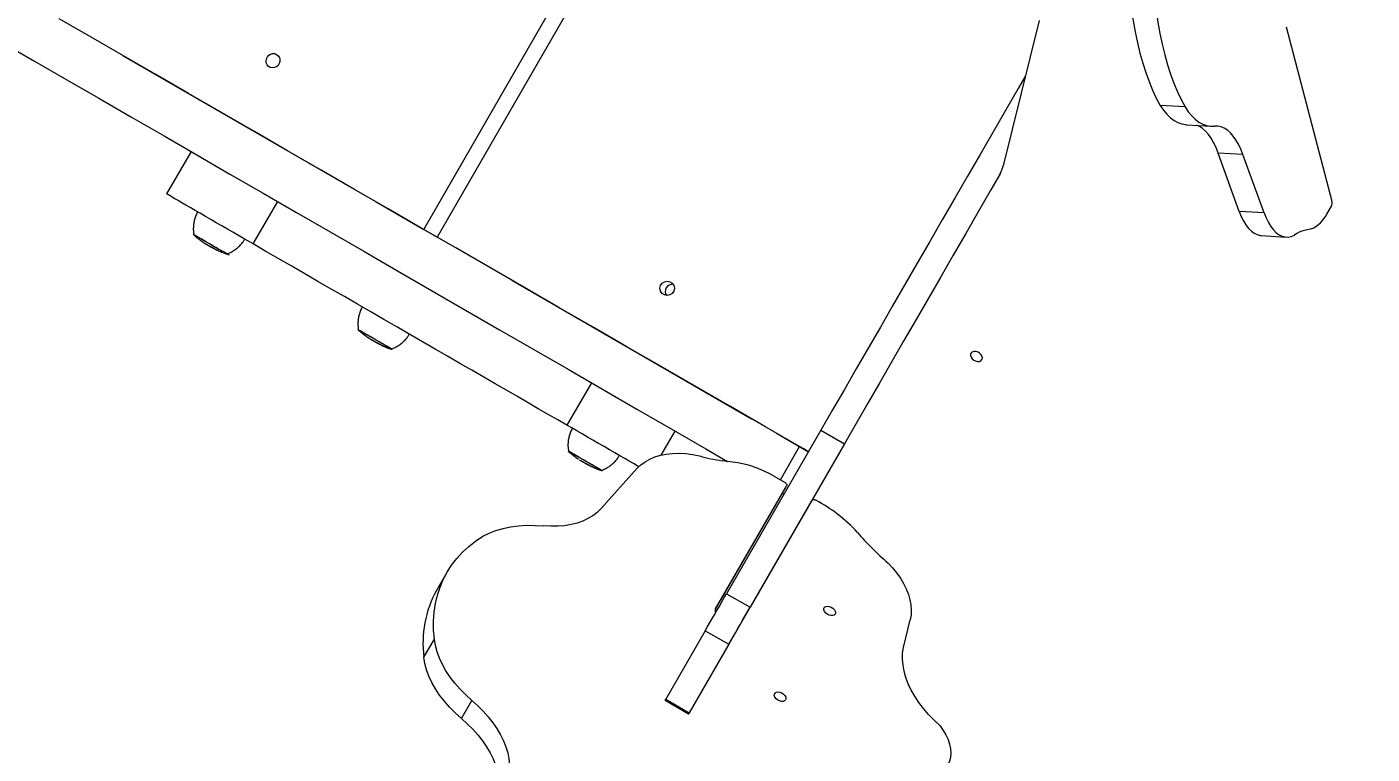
# Model space of a CAD drawing. Header units: millimetres. Extents: x -6006 to 5875, y -6399 to 6717.
# Drawn here: x 1443 to 2185, y 2098 to 2499 of the extents above; entities that cross this region are included whole.
import ezdxf

# ---------------------------------------------------------------- set-up
doc = ezdxf.new("R2010")
doc.units = ezdxf.units.MM
for name, color, linetype in [('DIKOM_ОБЪЕКТ', 7, 'Continuous'), ('DIKOM_РАЗМЕР_ЗОНА', 7, 'Continuous'), ('DIKOM_РАЗМЕР_ОБЪЕКТА', 7, 'Continuous')]:
    doc.layers.add(name, color=color, linetype=linetype)
doc.styles.add('style1', font='arial.ttf', dxfattribs={"width": 0.8})
doc.dimstyles.new('1-50', dxfattribs={"dimtxt": 300, "dimasz": 200, "dimexe": 100, "dimexo": 0, "dimgap": 100, "dimtad": 0, "dimdec": 0, "dimtxsty": 'style1', "dimcen": 0, "dimclrd": 7, "dimclre": 7, "dimadec": 1, "dimazin": 2, "dimtfac": 1, "dimtdec": 0, "dimtmove": 1, "dimatfit": 3, "dimfxl": 0, "dimlwd": 25, "dimlwe": 18, "dimarcsym": 0})

# ---------------------------------------------------------------- blocks, each defined once
blk = doc.blocks.new('*D15')
at = {"layer": 'Defpoints', "color": 0, "transparency": 16777216}
for p in [(-4354.46, 4593.05), (3409.28, 4593.05), (-1328.61, -3571.89)]:
    blk.add_point(p, dxfattribs=at)
at = {"layer": 'DIKOM_РАЗМЕР_ОБЪЕКТА', "color": 7, "lineweight": 18, "transparency": 16777216}
for p, q in [((3409.28, 4593.05), (-4454.46, 4593.05)), ((-1328.61, -3571.89), (-4454.46, -3571.89))]:
    blk.add_line(p, q, dxfattribs=at)
at = {"layer": 'DIKOM_РАЗМЕР_ОБЪЕКТА', "color": 7, "lineweight": 25, "transparency": 16777216}
for p, q in [((-4354.46, 4393.05), (-4354.46, 968.7)), ((-4354.46, -3371.89), (-4354.46, 52.46))]:
    blk.add_line(p, q, dxfattribs=at)
at = {"layer": 'DIKOM_РАЗМЕР_ОБЪЕКТА', "color": 7, "transparency": 16777216}
for points in [[(-4387.8, 4393.05), (-4321.13, 4393.05), (-4354.46, 4593.05)], [(-4387.8, -3371.89), (-4321.13, -3371.89), (-4354.46, -3571.89)]]:
    blk.add_solid(points, dxfattribs=at)
at = {"layer": 'DIKOM_РАЗМЕР_ОБЪЕКТА', "color": 0, "transparency": 16777216, "insert": (-4354.46, 510.58), "char_height": 300, "attachment_point": 5, "rotation": 90, "style": 'style1'}
blk.add_mtext('8150', dxfattribs=at)
blk = doc.blocks.new('*D16')
at = {"layer": 'Defpoints', "color": 0, "transparency": 16777216}
for p in [(3934.59, 4272.92), (-3710.11, -290.96), (3934.59, -4791.62)]:
    blk.add_point(p, dxfattribs=at)
at = {"layer": 'DIKOM_РАЗМЕР_ОБЪЕКТА', "color": 7, "lineweight": 18, "transparency": 16777216}
for p, q in [((3934.59, 4272.92), (3934.59, -4891.62)), ((-3710.11, -290.96), (-3710.11, -4891.62))]:
    blk.add_line(p, q, dxfattribs=at)
at = {"layer": 'DIKOM_РАЗМЕР_ОБЪЕКТА', "color": 7, "lineweight": 25, "transparency": 16777216}
for p, q in [((-3510.11, -4791.62), (-1432.64, -4791.62)), ((3734.59, -4791.62), (-518.7, -4791.62))]:
    blk.add_line(p, q, dxfattribs=at)
at = {"layer": 'DIKOM_РАЗМЕР_ОБЪЕКТА', "color": 7, "transparency": 16777216}
for points in [[(-3510.11, -4758.29), (-3510.11, -4824.96), (-3710.11, -4791.62)], [(3734.59, -4758.29), (3734.59, -4824.96), (3934.59, -4791.62)]]:
    blk.add_solid(points, dxfattribs=at)
at = {"layer": 'DIKOM_РАЗМЕР_ОБЪЕКТА', "color": 0, "transparency": 16777216, "insert": (-975.67, -4791.62), "char_height": 300, "attachment_point": 5, "style": 'style1'}
blk.add_mtext('7650', dxfattribs=at)
blk = doc.blocks.new('*D14')
at = {"layer": 'Defpoints', "color": 0, "transparency": 16777216}
for p in [(3463.26, 6716.57), (-5809.49, -5571.89), (-1350.38, -5571.89)]:
    blk.add_point(p, dxfattribs=at)
at = {"layer": 'DIKOM_РАЗМЕР_ЗОНА', "color": 7, "lineweight": 18, "transparency": 16777216}
for p, q in [((3463.26, 6716.57), (-5909.49, 6716.57)), ((-1350.38, -5571.89), (-5909.49, -5571.89))]:
    blk.add_line(p, q, dxfattribs=at)
at = {"layer": 'DIKOM_РАЗМЕР_ЗОНА', "color": 7, "lineweight": 25, "transparency": 16777216}
for p, q in [((-5809.49, 6516.57), (-5809.49, 1149.14)), ((-5809.49, -5371.89), (-5809.49, 69.36))]:
    blk.add_line(p, q, dxfattribs=at)
at = {"layer": 'DIKOM_РАЗМЕР_ЗОНА', "color": 7, "transparency": 16777216}
for points in [[(-5842.83, 6516.57), (-5776.16, 6516.57), (-5809.49, 6716.57)], [(-5842.83, -5371.89), (-5776.16, -5371.89), (-5809.49, -5571.89)]]:
    blk.add_solid(points, dxfattribs=at)
at = {"layer": 'DIKOM_РАЗМЕР_ЗОНА', "color": 0, "transparency": 16777216, "insert": (-5809.49, 609.25), "char_height": 300, "attachment_point": 5, "rotation": 90, "style": 'style1'}
blk.add_mtext('12300', dxfattribs=at)
blk = doc.blocks.new('*D13')
at = {"layer": 'Defpoints', "color": 0, "transparency": 16777216}
for p in [(5874.9, 4901.57), (-5210.11, -1293.83), (5874.9, -6202.3)]:
    blk.add_point(p, dxfattribs=at)
at = {"layer": 'DIKOM_РАЗМЕР_ЗОНА', "color": 7, "lineweight": 18, "transparency": 16777216}
for p, q in [((5874.9, 4901.57), (5874.9, -6302.3)), ((-5210.11, -1293.83), (-5210.11, -6302.3))]:
    blk.add_line(p, q, dxfattribs=at)
at = {"layer": 'DIKOM_РАЗМЕР_ЗОНА', "color": 7, "lineweight": 25, "transparency": 16777216}
for p, q in [((-5010.11, -6202.3), (160.46, -6202.3)), ((5674.9, -6202.3), (1240.24, -6202.3))]:
    blk.add_line(p, q, dxfattribs=at)
at = {"layer": 'DIKOM_РАЗМЕР_ЗОНА', "color": 7, "transparency": 16777216}
for points in [[(-5010.11, -6168.97), (-5010.11, -6235.64), (-5210.11, -6202.3)], [(5674.9, -6168.97), (5674.9, -6235.64), (5874.9, -6202.3)]]:
    blk.add_solid(points, dxfattribs=at)
at = {"layer": 'DIKOM_РАЗМЕР_ЗОНА', "color": 0, "transparency": 16777216, "insert": (700.35, -6202.3), "char_height": 300, "attachment_point": 5, "style": 'style1'}
blk.add_mtext('11100', dxfattribs=at)

msp = doc.modelspace()

# ---------------------------------------------------------------- linework, layer by layer
at = {"layer": 'DIKOM_ОБЪЕКТ', "color": 7, "linetype": 'Continuous', "lineweight": 15}
for p, q in [((1662.25, 2387.67), (1842, 2699.01)), ((1849.4, 2694.74), (1669.65, 2383.4)), ((2001.7, 2502.78), (1981.9, 2422.77)), ((2138.11, 2499.31), (2163.3, 2403.23)), ((1496.09, 2483.6), (1622.55, 2410.59)), ((2082.28, 2455.19), (2068.59, 2456.06)), ((2082.88, 2445.41), (2096.57, 2444.55)), ((1533.89, 2430.6), (1520.39, 2407.22)), ((2114.23, 2428.93), (2100.54, 2429.8)), ((2112.17, 2397.64), (2100.54, 2429.8)), ((2125.86, 2396.78), (2114.23, 2428.93)), ((1568.18, 2379.63), (1581.68, 2403.01)), ((1635.97, 2402.85), (1662.25, 2387.67)), ((2125.86, 2396.78), (2112.17, 2397.64)), ((2160.47, 2396.09), (2163, 2400.43)), ((1537.72, 2382.65), (1537.67, 2382.72)), ((1538.05, 2382.42), (1538.05, 2382.41)), ((1669.65, 2383.4), (1662.25, 2387.67)), ((2124.28, 2384.33), (2137.96, 2383.46)), ((2152.08, 2387.94), (2148.11, 2387.09)), ((1540.65, 2380.54), (1540.59, 2380.6)), ((1540.97, 2380.35), (1541.03, 2380.29)), ((1541.73, 2379.85), (1541.66, 2379.91)), ((1542.74, 2379.25), (1542.62, 2379.31)), ((1543.8, 2378.66), (1542.78, 2379.22)), ((1544.14, 2378.44), (1543.76, 2378.66)), ((1544.12, 2378.45), (1544.32, 2378.34)), ((1544.86, 2378.02), (1544.76, 2378.08)), ((1546.97, 2376.86), (1546.97, 2376.86)), ((1548.29, 2376.23), (1548.27, 2376.23)), ((1548.83, 2375.97), (1548.29, 2376.23)), ((1548.49, 2376.15), (1549.22, 2375.78)), ((1548.59, 2376.08), (1549.3, 2375.75)), ((1549.66, 2375.58), (1550.36, 2375.34)), ((1550.53, 2375.25), (1550.08, 2375.43)), ((1550.08, 2375.41), (1551.1, 2375.01)), ((1550.54, 2375.27), (1550.53, 2375.25)), ((1550.54, 2375.24), (1550.53, 2375.25)), ((1550.55, 2375.26), (1550.54, 2375.24)), ((1710.78, 2359.66), (1843.08, 2283.27)), ((1628.48, 2330.27), (1628.39, 2330.34)), ((1628.79, 2330.03), (1628.78, 2330.02)), ((1631.42, 2328.13), (1631.29, 2328.24)), ((1631.67, 2327.99), (1631.81, 2327.88)), ((1632.5, 2327.44), (1632.35, 2327.55)), ((1633.54, 2326.82), (1633.41, 2326.9)), ((1634.82, 2326.09), (1634.47, 2326.29)), ((1635.48, 2325.7), (1635.72, 2325.56)), ((1638.11, 2324.26), (1638.93, 2323.86)), ((1638.14, 2324.25), (1638.11, 2324.26)), ((1638.97, 2323.87), (1638.96, 2323.88)), ((1639.78, 2323.48), (1638.97, 2323.87)), ((1639.14, 2323.81), (1640.13, 2323.3)), ((1640.45, 2323.16), (1641, 2323.01)), ((1641.2, 2322.9), (1640.76, 2323.05)), ((1641.21, 2322.92), (1641.2, 2322.9)), ((1641.21, 2322.89), (1641.2, 2322.9)), ((1641.22, 2322.92), (1641.21, 2322.89)), ((1754.71, 2303.11), (1741.21, 2279.73)), ((1793.25, 2263.26), (1800.87, 2276.46)), ((1881.36, 2277), (1829.29, 2186.82)), ((1856.93, 2275.27), (1874.51, 2265.13)), ((1881.36, 2277), (1894.35, 2269.5)), ((1894.35, 2269.5), (1842.28, 2179.32)), ((1859, 2249.63), (1869.59, 2267.97)), ((1744.37, 2263.36), (1744.28, 2263.43)), ((1744.68, 2263.12), (1744.68, 2263.11)), ((1744.68, 2263.11), (1744.74, 2263.07)), ((1746.42, 2261.83), (1747.32, 2261.22)), ((1747.32, 2261.22), (1747.18, 2261.33)), ((1747.54, 2261.07), (1747.7, 2260.97)), ((1747.56, 2261.08), (1747.7, 2260.97)), ((1748.4, 2260.53), (1748.24, 2260.64)), ((1749.44, 2259.91), (1749.31, 2259.98)), ((1750.71, 2259.2), (1749.46, 2259.89)), ((1750.71, 2259.18), (1750.36, 2259.38)), ((1751.38, 2258.79), (1751.62, 2258.65)), ((1754, 2257.35), (1754.94, 2256.89)), ((1754.03, 2257.33), (1754, 2257.35)), ((1754.86, 2256.96), (1754.84, 2256.97)), ((1755.69, 2256.56), (1754.86, 2256.96)), ((1755.02, 2256.91), (1756.03, 2256.39)), ((1756.35, 2256.25), (1756.88, 2256.1)), ((1757.09, 2255.99), (1756.65, 2256.14)), ((1835.59, 2259.01), (1826.83, 2260.17)), ((1757.11, 2256.01), (1757.09, 2255.99)), ((1757.1, 2256.01), (1757.09, 2255.99)), ((1757.09, 2255.99), (1757.09, 2255.99)), ((1780.07, 2255.96), (1760.01, 2233.71)), ((1855.13, 2251.85), (1861.33, 2248.3)), ((1823.29, 2178.4), (1862.43, 2246.18)), ((1856.68, 2236.23), (1862.43, 2246.18)), ((1823.24, 2178.32), (1856.68, 2236.23)), ((1837.14, 2170.4), (1876.31, 2238.23)), ((1675.06, 2198.56), (1669.32, 2188.61)), ((1829.29, 2186.82), (1842.28, 2179.32)), ((1836.24, 2168.85), (1808.62, 2121.01)), ((1926.88, 2157.12), (1930.66, 2172.5)), ((1662.36, 2151.76), (1668.11, 2161.71)), ((1817.52, 2166.44), (1795.75, 2128.72)), ((1817.52, 2166.44), (1830.51, 2158.94)), ((1830.51, 2158.94), (1808.74, 2121.22)), ((1683.05, 2118.03), (1688.79, 2127.98)), ((1795.39, 2128.1), (1808.38, 2120.6)), ((1795.75, 2128.72), (1808.74, 2121.22))]:
    msp.add_line(p, q, dxfattribs=at)
at = {"layer": 'DIKOM_ОБЪЕКТ', "color": 7, "linetype": 'Continuous', "lineweight": 15, "flags": 128}
for points in [[(2050.3, 2536.09), (2050.64, 2529.17), (2051.13, 2522.36), (2051.79, 2515.67), (2052.6, 2509.13), (2053.56, 2502.76), (2054.68, 2496.58), (2055.95, 2490.61), (2057.36, 2484.86), (2058.91, 2479.36), (2060.6, 2474.11), (2062.42, 2469.15), (2064.36, 2464.47), (2066.42, 2460.1), (2068.59, 2456.06)], [(2063.99, 2535.22), (2064.32, 2528.3), (2064.82, 2521.49), (2065.47, 2514.8), (2066.28, 2508.26), (2067.25, 2501.89), (2068.37, 2495.71), (2069.64, 2489.74), (2071.05, 2483.99), (2072.6, 2478.49), (2074.29, 2473.24), (2076.1, 2468.28), (2078.05, 2463.6), (2080.11, 2459.24), (2082.28, 2455.19)], [(1869.59, 2267.97), (1850.48, 2279), (1831.4, 2290.01), (1812.34, 2301.02), (1793.3, 2312.01), (1774.3, 2322.98), (1755.34, 2333.93), (1736.42, 2344.85), (1717.54, 2355.75), (1698.72, 2366.62), (1679.96, 2377.45), (1661.26, 2388.25), (1642.62, 2399), (1624.06, 2409.72), (1605.58, 2420.39), (1587.17, 2431.02), (1568.86, 2441.59), (1550.63, 2452.11), (1532.51, 2462.58), (1514.48, 2472.99), (1496.56, 2483.33), (1478.75, 2493.62), (1461.06, 2503.83)], [(1429.98, 2490.59), (1447.56, 2480.45), (1465.25, 2470.23), (1483.06, 2459.95), (1500.98, 2449.6), (1519.01, 2439.2), (1537.13, 2428.73), (1555.36, 2418.21), (1573.67, 2407.64), (1592.08, 2397.01), (1610.56, 2386.34), (1629.12, 2375.62), (1647.76, 2364.86), (1666.46, 2354.07), (1685.22, 2343.23), (1704.04, 2332.37), (1722.92, 2321.47), (1741.84, 2310.55), (1760.8, 2299.6), (1779.8, 2288.63), (1798.84, 2277.64), (1817.9, 2266.63), (1829.77, 2259.78)], [(1581.1, 2484.18), (1581.98, 2483.46), (1582.6, 2482.51), (1582.91, 2481.39), (1582.89, 2480.21), (1582.52, 2479.08), (1581.86, 2478.09), (1580.94, 2477.34), (1579.87, 2476.88), (1578.72, 2476.77), (1577.61, 2477.01), (1576.63, 2477.57), (1575.87, 2478.42), (1575.4, 2479.46), (1575.25, 2480.62), (1575.45, 2481.79), (1575.97, 2482.86), (1576.77, 2483.74), (1577.78, 2484.36), (1578.9, 2484.64), (1580.04, 2484.58), (1581.1, 2484.18)], [(1994.18, 2472.4), (1990.16, 2465.43), (1983.14, 2453.28), (1976.14, 2441.15), (1969.14, 2429.04), (1962.17, 2416.95), (1955.21, 2404.91), (1948.28, 2392.91), (1941.39, 2380.96), (1934.52, 2369.07), (1927.7, 2357.25), (1920.91, 2345.5), (1914.18, 2333.84), (1907.5, 2322.26), (1900.87, 2310.78), (1894.3, 2299.41), (1887.8, 2288.15), (1881.36, 2277)], [(2068.59, 2456.06), (2070.38, 2453.44), (2072.26, 2451.17), (2074.22, 2449.26), (2076.25, 2447.72), (2078.34, 2446.57), (2080.48, 2445.81), (2082.66, 2445.43), (2082.88, 2445.41)], [(2082.28, 2455.19), (2084.07, 2452.57), (2085.95, 2450.3), (2087.91, 2448.39), (2089.94, 2446.86), (2092.03, 2445.7), (2094.17, 2444.94), (2096.34, 2444.56), (2098.55, 2444.58)], [(2100.54, 2429.8), (2099.35, 2432.8), (2098.05, 2435.51), (2096.65, 2437.93), (2095.15, 2440.04), (2093.58, 2441.82), (2091.93, 2443.25), (2090.23, 2444.34), (2088.53, 2445.06)], [(2114.23, 2428.93), (2113.04, 2431.93), (2111.74, 2434.65), (2110.33, 2437.07), (2108.84, 2439.17), (2107.27, 2440.95), (2105.62, 2442.39), (2103.91, 2443.47), (2102.16, 2444.21), (2100.37, 2444.57), (2098.55, 2444.58)], [(1980.33, 2418.4), (1975.16, 2409.45), (1968.2, 2397.41), (1961.27, 2385.41), (1954.38, 2373.46), (1947.51, 2361.57), (1940.69, 2349.75), (1933.9, 2338), (1927.17, 2326.34), (1920.49, 2314.76), (1913.86, 2303.28), (1907.29, 2291.91), (1900.79, 2280.65), (1894.35, 2269.5)], [(1568.18, 2379.63), (1565.59, 2381.12), (1562.85, 2382.71), (1559.97, 2384.37), (1557, 2386.08), (1553.96, 2387.84), (1550.88, 2389.62), (1547.81, 2391.39), (1544.75, 2393.15), (1541.76, 2394.88), (1538.86, 2396.56), (1536.09, 2398.16), (1533.46, 2399.67), (1531.02, 2401.09), (1528.77, 2402.38), (1526.76, 2403.55), (1524.99, 2404.57), (1523.49, 2405.43), (1522.27, 2406.14), (1521.35, 2406.67), (1520.73, 2407.02), (1520.43, 2407.2), (1520.39, 2407.22)], [(2112.17, 2397.64), (2113.3, 2394.83), (2114.55, 2392.32), (2115.89, 2390.12), (2117.33, 2388.26), (2118.85, 2386.74), (2120.43, 2385.58), (2122.08, 2384.79), (2123.76, 2384.38), (2124.28, 2384.33)], [(2125.86, 2396.78), (2126.99, 2393.97), (2128.23, 2391.45), (2129.58, 2389.25), (2131.02, 2387.39), (2132.53, 2385.87), (2134.12, 2384.71), (2135.76, 2383.92), (2137.45, 2383.51), (2139.16, 2383.48), (2140.88, 2383.82), (2142.61, 2384.55)], [(1553.63, 2374.17), (1553.64, 2374.17), (1553.88, 2374.03), (1553.8, 2374.08), (1553.4, 2374.31), (1552.7, 2374.71), (1551.73, 2375.27), (1550.51, 2375.98), (1549.08, 2376.8), (1547.5, 2377.71), (1545.82, 2378.68), (1544.1, 2379.68), (1542.39, 2380.66), (1540.75, 2381.61), (1539.24, 2382.48), (1537.92, 2383.25), (1536.82, 2383.88), (1535.98, 2384.37), (1535.43, 2384.68), (1535.19, 2384.82), (1535.28, 2384.77), (1535.44, 2384.67)], [(1553.63, 2374.17), (1553.54, 2374.22), (1553.16, 2374.45), (1552.48, 2374.84), (1551.53, 2375.39), (1550.34, 2376.07), (1548.96, 2376.87), (1547.42, 2377.76), (1545.79, 2378.7), (1544.11, 2379.67), (1542.45, 2380.63), (1540.86, 2381.55), (1539.39, 2382.39), (1538.1, 2383.14), (1537.03, 2383.76), (1536.22, 2384.23), (1535.68, 2384.54), (1535.45, 2384.67), (1535.44, 2384.67)], [(1741.21, 2279.73), (1736.18, 2282.64), (1730.93, 2285.67), (1725.46, 2288.82), (1719.79, 2292.1), (1713.93, 2295.48), (1707.9, 2298.96), (1701.69, 2302.55), (1695.32, 2306.22), (1688.81, 2309.98), (1682.17, 2313.82), (1675.4, 2317.73), (1668.53, 2321.69), (1661.56, 2325.72), (1654.5, 2329.79), (1647.38, 2333.91), (1640.19, 2338.05), (1632.97, 2342.22), (1625.71, 2346.41), (1618.44, 2350.61), (1611.16, 2354.81), (1603.9, 2359.01), (1596.65, 2363.19), (1589.45, 2367.35), (1582.29, 2371.48), (1575.2, 2375.58), (1568.18, 2379.63)], [(1644.42, 2321.76), (1644.57, 2321.67), (1644.68, 2321.61), (1644.47, 2321.73), (1643.96, 2322.02), (1643.15, 2322.49), (1642.07, 2323.11), (1640.77, 2323.87), (1639.27, 2324.73), (1637.65, 2325.67), (1635.94, 2326.65), (1634.22, 2327.65), (1632.53, 2328.62), (1630.94, 2329.54), (1629.5, 2330.37), (1628.25, 2331.09), (1627.25, 2331.67), (1626.52, 2332.09), (1626.09, 2332.34), (1625.98, 2332.4), (1626.18, 2332.29), (1626.24, 2332.26)], [(1644.42, 2321.76), (1644.42, 2321.76), (1644.22, 2321.87), (1643.72, 2322.16), (1642.93, 2322.62), (1641.88, 2323.22), (1640.61, 2323.95), (1639.17, 2324.79), (1637.58, 2325.7), (1635.93, 2326.66), (1634.25, 2327.63), (1632.61, 2328.58), (1631.06, 2329.47), (1629.66, 2330.28), (1628.45, 2330.98), (1627.47, 2331.54), (1626.77, 2331.95), (1626.35, 2332.19), (1626.24, 2332.26)], [(1970.21, 2315.89), (1970.45, 2316.68), (1970.33, 2317.57), (1969.87, 2318.48), (1969.12, 2319.29), (1968.16, 2319.92), (1967.09, 2320.31), (1966.03, 2320.4), (1965.1, 2320.2), (1964.39, 2319.72), (1963.98, 2319.01), (1963.92, 2318.15), (1964.21, 2317.24), (1964.82, 2316.37), (1965.69, 2315.64), (1966.72, 2315.13), (1967.8, 2314.88), (1968.81, 2314.94), (1969.64, 2315.29), (1970.21, 2315.89)], [(1780.89, 2256.82), (1780.04, 2257.31), (1777.93, 2258.53), (1775.61, 2259.87), (1773.1, 2261.32), (1770.42, 2262.87), (1767.61, 2264.49), (1764.7, 2266.17), (1761.71, 2267.9), (1758.67, 2269.65), (1755.61, 2271.41), (1752.58, 2273.17), (1749.59, 2274.89), (1746.68, 2276.57), (1743.88, 2278.19), (1741.21, 2279.73)], [(1760.32, 2254.84), (1760.47, 2254.75), (1760.57, 2254.69), (1760.36, 2254.82), (1759.83, 2255.12), (1759.01, 2255.6), (1757.93, 2256.22), (1756.61, 2256.98), (1755.12, 2257.84), (1753.49, 2258.79), (1751.78, 2259.77), (1750.06, 2260.77), (1748.37, 2261.74), (1746.78, 2262.66), (1745.35, 2263.49), (1744.11, 2264.2), (1743.12, 2264.77), (1742.4, 2265.19), (1741.98, 2265.43), (1741.88, 2265.49), (1742.09, 2265.36), (1742.13, 2265.34)], [(1760.32, 2254.84), (1760.31, 2254.84), (1760.11, 2254.97), (1759.59, 2255.26), (1758.8, 2255.72), (1757.74, 2256.33), (1756.47, 2257.07), (1755.01, 2257.91), (1753.43, 2258.82), (1751.77, 2259.78), (1750.09, 2260.75), (1748.45, 2261.69), (1746.91, 2262.58), (1745.51, 2263.39), (1744.31, 2264.09), (1743.34, 2264.64), (1742.64, 2265.05), (1742.24, 2265.28), (1742.13, 2265.34)], [(1780.07, 2255.96), (1782.07, 2257.89), (1784.36, 2259.59), (1786.93, 2261.04), (1789.75, 2262.23), (1792.8, 2263.15), (1796.06, 2263.79), (1799.5, 2264.16), (1803.09, 2264.24), (1806.8, 2264.04), (1810.61, 2263.55), (1814.47, 2262.78)], [(1874.51, 2265.13), (1874.2, 2265.3), (1871.91, 2266.63), (1869.59, 2267.97)], [(1860.15, 2242.24), (1860.7, 2241.92), (1861.04, 2241.72)], [(1861.33, 2248.3), (1861.65, 2248.09), (1861.94, 2247.83), (1862.19, 2247.56), (1862.37, 2247.27), (1862.49, 2246.97), (1862.54, 2246.69), (1862.52, 2246.42), (1862.43, 2246.18)], [(1876.31, 2238.23), (1876.47, 2238.43), (1876.68, 2238.58), (1876.94, 2238.68), (1877.24, 2238.73), (1877.57, 2238.72), (1877.92, 2238.66), (1878.27, 2238.55), (1878.62, 2238.38)], [(1760.01, 2233.71), (1757.91, 2231.65), (1755.52, 2229.81), (1752.87, 2228.2), (1749.97, 2226.84), (1746.84, 2225.74), (1743.5, 2224.89), (1739.97, 2224.32), (1736.27, 2224.01), (1732.44, 2223.98), (1728.49, 2224.21)], [(1694.87, 2218.53), (1698.33, 2220.23), (1702.05, 2221.66), (1706, 2222.81), (1710.16, 2223.68), (1714.51, 2224.25), (1719.04, 2224.54), (1723.7, 2224.52), (1728.49, 2224.21)], [(1668.11, 2161.71), (1667.71, 2166.79), (1667.68, 2171.77), (1668.02, 2176.64), (1668.73, 2181.37), (1669.8, 2185.96), (1671.22, 2190.38), (1673.01, 2194.64), (1675.14, 2198.7), (1677.62, 2202.57), (1680.44, 2206.23), (1683.58, 2209.66), (1687.04, 2212.87), (1690.81, 2215.83), (1694.87, 2218.53)], [(1918.35, 2203.82), (1920.9, 2201.08), (1923.21, 2198.24), (1925.25, 2195.35), (1927.02, 2192.4), (1928.49, 2189.43), (1929.65, 2186.47), (1930.5, 2183.53), (1931.03, 2180.64), (1931.23, 2177.83), (1931.11, 2175.11), (1930.66, 2172.5)], [(1817.52, 2166.44), (1818.66, 2168.4), (1819.89, 2170.55), (1821.21, 2172.83), (1822.58, 2175.2), (1823.98, 2177.62), (1825.38, 2180.04), (1826.75, 2182.41), (1828.06, 2184.69), (1829.29, 2186.82)], [(1830.51, 2158.94), (1831.65, 2160.9), (1832.89, 2163.05), (1834.2, 2165.33), (1835.57, 2167.7), (1836.97, 2170.12), (1838.37, 2172.54), (1839.74, 2174.91), (1841.05, 2177.19), (1842.28, 2179.32)], [(1889.22, 2175.6), (1888.69, 2175.06), (1887.89, 2174.77), (1886.9, 2174.76), (1885.84, 2175.03), (1884.82, 2175.55), (1883.94, 2176.27), (1883.31, 2177.1), (1882.99, 2177.96), (1883.01, 2178.75), (1883.38, 2179.4), (1884.06, 2179.82), (1884.96, 2179.97), (1886, 2179.84), (1887.06, 2179.44), (1888.02, 2178.81), (1888.79, 2178.02), (1889.27, 2177.16), (1889.42, 2176.33), (1889.22, 2175.6)], [(1836.24, 2168.85), (1836.58, 2169.42), (1836.81, 2169.82), (1836.93, 2170.03), (1836.95, 2170.06)], [(1688.79, 2127.98), (1685.4, 2131.02), (1682.26, 2134.2), (1679.37, 2137.5), (1676.78, 2140.89), (1674.48, 2144.34), (1672.52, 2147.83), (1670.88, 2151.34), (1669.6, 2154.84), (1668.67, 2158.31), (1668.11, 2161.71)], [(1947.11, 2113.98), (1943.81, 2117.03), (1940.74, 2120.2), (1937.92, 2123.48), (1935.38, 2126.84), (1933.13, 2130.27), (1931.18, 2133.73), (1929.55, 2137.21), (1928.25, 2140.68), (1927.28, 2144.12), (1926.66, 2147.5), (1926.39, 2150.81), (1926.46, 2154.02), (1926.88, 2157.12)], [(1683.05, 2118.03), (1679.66, 2121.07), (1676.51, 2124.25), (1673.63, 2127.55), (1671.03, 2130.93), (1668.74, 2134.39), (1666.77, 2137.88), (1665.14, 2141.39), (1663.85, 2144.89), (1662.92, 2148.36), (1662.36, 2151.76)], [(1861.9, 2128.28), (1861.37, 2127.75), (1860.57, 2127.46), (1859.58, 2127.45), (1858.52, 2127.72), (1857.49, 2128.24), (1856.62, 2128.95), (1855.99, 2129.79), (1855.66, 2130.65), (1855.69, 2131.44), (1856.06, 2132.08), (1856.74, 2132.5), (1857.64, 2132.65), (1858.68, 2132.52), (1859.74, 2132.12), (1860.7, 2131.49), (1861.47, 2130.71), (1861.95, 2129.85), (1862.1, 2129.01), (1861.9, 2128.28)], [(1688.79, 2127.98), (1692.03, 2125.08), (1695.05, 2122.05), (1697.83, 2118.92), (1700.35, 2115.7), (1702.6, 2112.42), (1704.56, 2109.09), (1706.21, 2105.75), (1707.56, 2102.4), (1708.58, 2099.08), (1709.27, 2095.81), (1709.62, 2092.6), (1709.64, 2089.48), (1709.33, 2086.47)], [(1795.39, 2128.1), (1795.4, 2128.11), (1795.43, 2128.17), (1795.51, 2128.3), (1795.61, 2128.48), (1795.75, 2128.72)], [(1683.05, 2118.03), (1686.29, 2115.13), (1689.31, 2112.1), (1692.09, 2108.97), (1694.61, 2105.75), (1696.86, 2102.47), (1698.81, 2099.14), (1700.47, 2095.8), (1701.81, 2092.45), (1702.83, 2089.13), (1703.52, 2085.85), (1703.88, 2082.65), (1703.9, 2079.53), (1703.58, 2076.51)], [(1808.62, 2121.01), (1808.51, 2120.82), (1808.43, 2120.68), (1808.39, 2120.61), (1808.39, 2120.61), (1808.42, 2120.67), (1808.5, 2120.8), (1808.6, 2120.98), (1808.74, 2121.22)], [(1947.11, 2113.98), (1948.89, 2111.48), (1950.38, 2108.94), (1951.55, 2106.38), (1952.38, 2103.84), (1952.88, 2101.35), (1953.04, 2098.93), (1952.84, 2096.61), (1952.3, 2094.43), (1951.42, 2092.41), (1950.21, 2090.57), (1948.68, 2088.94), (1946.87, 2087.54), (1944.77, 2086.38)]]:
    msp.add_lwpolyline(points, dxfattribs=at)
at = {"layer": 'DIKOM_ОБЪЕКТ', "color": 7, "linetype": 'Continuous', "lineweight": 15}
msp.add_circle((1796.55, 2355.19), 3.98, dxfattribs=at)
for centre, radius, start, end in [((1962.08, 2427.64), 20.41, 330.06727, 346.19524), ((2159.25, 2402.24), 4.17, 334.16127, 13.76503), ((2144.46, 2404.16), 17.92, 295.15939, 333.26187), ((2151.1, 2373.39), 14.02, 102.32307, 127.27131), ((1799.52, 2353.45), 4.01, 85.75407, 214.24688), ((1837.03, 2338.81), 79.3, 253.47843, 262.6138), ((1824.05, 2197.28), 62.8, 60.33477, 79.40315), ((1836.76, 2160.84), 88.12, 42.74965, 61.63777), ((2023.13, 2325.76), 160.77, 220.82248, 229.32901), ((1721.3, 2159.72), 59.48, 150.93898, 187.68528), ((1825.93, 2177), 2.99, 151.94706, 198.32047)]:
    msp.add_arc(centre, radius, start, end, dxfattribs=at)
for points, knots in [([(1537.57, 2397.31), (1537.49, 2397.18), (1536.98, 2396.38), (1536.32, 2394.77), (1535.61, 2392.55), (1535.21, 2390.32), (1535.09, 2388.13), (1535.17, 2386.24), (1535.39, 2385.11), (1535.47, 2384.67)], [0, 0, 0, 0, 0.033752, 0.217874, 0.395994, 0.56865, 0.736099, 0.898417, 1, 1, 1, 1]), ([(1535.22, 2384.81), (1535.45, 2384.59), (1536.2, 2383.88), (1537.04, 2383.17), (1537.67, 2382.7), (1537.72, 2382.65)], [0, 0, 0, 0, 0.289585, 0.937265, 1, 1, 1, 1]), ([(1537.67, 2382.72), (1537.84, 2382.59), (1538.16, 2382.33), (1538.49, 2382.09), (1538.65, 2381.97)], [0, 0, 0, 0, 0.512374, 1, 1, 1, 1]), ([(1538.65, 2381.95), (1538.55, 2382.03), (1538.35, 2382.18), (1538.15, 2382.33), (1538.05, 2382.41)], [0, 0, 0, 0, 0.488414, 1, 1, 1, 1]), ([(1538.09, 2382.38), (1538.24, 2382.26), (1538.64, 2381.93), (1539.07, 2381.63), (1539.35, 2381.44)], [0, 0, 0, 0, 0.360847, 1, 1, 1, 1]), ([(1553.52, 2374.14), (1553.55, 2374.15), (1554.3, 2374.36), (1555.7, 2375.01), (1557.67, 2376.11), (1559.5, 2377.47), (1561.15, 2379.06), (1562.52, 2380.68), (1563.2, 2381.83), (1563.5, 2382.33)], [0, 0, 0, 0, 0.007691, 0.176956, 0.348302, 0.52102, 0.694623, 0.868781, 1, 1, 1, 1]), ([(1538.65, 2381.97), (1538.81, 2381.85), (1539.08, 2381.65), (1539.45, 2381.38), (1539.73, 2381.17), (1539.95, 2381.01), (1540.06, 2380.93), (1540.08, 2380.92), (1540.08, 2380.91)], [0, 0, 0, 0, 0.21669, 0.358825, 0.500974, 0.688016, 0.880702, 1, 1, 1, 1]), ([(1539.71, 2381.17), (1539.7, 2381.18), (1539.67, 2381.2), (1539.52, 2381.31), (1539.34, 2381.44), (1539.1, 2381.62), (1538.87, 2381.79), (1538.71, 2381.91), (1538.65, 2381.95)], [0, 0, 0, 0, 0.278724, 0.446654, 0.583211, 0.72048, 0.895557, 1, 1, 1, 1]), ([(1539.71, 2381.17), (1539.71, 2381.17), (1539.72, 2381.17), (1539.71, 2381.17), (1539.71, 2381.17)], [0, 0, 0, 0, 0.171749, 1, 1, 1, 1]), ([(1540.1, 2380.91), (1540.19, 2380.84), (1540.37, 2380.72), (1540.56, 2380.6), (1540.65, 2380.54)], [0, 0, 0, 0, 0.529119, 1, 1, 1, 1]), ([(1540.59, 2380.6), (1540.65, 2380.56), (1540.78, 2380.47), (1540.91, 2380.39), (1540.97, 2380.35)], [0, 0, 0, 0, 0.476071, 1, 1, 1, 1]), ([(1541.03, 2380.29), (1541.17, 2380.2), (1541.37, 2380.07), (1541.57, 2379.95), (1541.64, 2379.91)], [0, 0, 0, 0, 0.679428, 1, 1, 1, 1]), ([(1541.66, 2379.91), (1541.73, 2379.87), (1541.86, 2379.79), (1541.98, 2379.71), (1542.05, 2379.67)], [0, 0, 0, 0, 0.483864, 1, 1, 1, 1]), ([(1542.05, 2379.67), (1542.06, 2379.66), (1542.08, 2379.64), (1542.1, 2379.62), (1542.11, 2379.62)], [0, 0, 0, 0, 0.498495, 1, 1, 1, 1]), ([(1542.11, 2379.62), (1542.55, 2379.36), (1543.04, 2379.07), (1543.54, 2378.79), (1543.59, 2378.76)], [0, 0, 0, 0, 0.896912, 1, 1, 1, 1]), ([(1542.2, 2379.56), (1542.32, 2379.49), (1542.48, 2379.4), (1542.64, 2379.31), (1542.67, 2379.29)], [0, 0, 0, 0, 0.784272, 1, 1, 1, 1]), ([(1542.74, 2379.25), (1542.75, 2379.24), (1542.77, 2379.23), (1542.93, 2379.14), (1543.19, 2378.98), (1543.41, 2378.86), (1543.48, 2378.82)], [0, 0, 0, 0, 0.157186, 0.486855, 0.839276, 1, 1, 1, 1]), ([(1543.59, 2378.76), (1543.68, 2378.7), (1543.87, 2378.6), (1544.05, 2378.49), (1544.14, 2378.44)], [0, 0, 0, 0, 0.499703, 1, 1, 1, 1]), ([(1543.76, 2378.66), (1543.86, 2378.6), (1544.13, 2378.45), (1544.46, 2378.25), (1544.62, 2378.16), (1544.66, 2378.14)], [0, 0, 0, 0, 0.340993, 0.851964, 1, 1, 1, 1]), ([(1544.61, 2378.17), (1544.62, 2378.16), (1544.73, 2378.1), (1544.8, 2378.06), (1544.86, 2378.02)], [0, 0, 0, 0, 0.159478, 1, 1, 1, 1]), ([(1544.66, 2378.14), (1544.75, 2378.09), (1544.93, 2377.98), (1545.36, 2377.75), (1545.67, 2377.58), (1545.83, 2377.49)], [0, 0, 0, 0, 0.334835, 0.662743, 1, 1, 1, 1]), ([(1545.84, 2377.47), (1545.71, 2377.55), (1545.47, 2377.68), (1545.16, 2377.85), (1544.95, 2377.97), (1544.85, 2378.03), (1544.85, 2378.03), (1544.84, 2378.03)], [0, 0, 0, 0, 0.245764, 0.453255, 0.66075, 0.856804, 1, 1, 1, 1]), ([(1544.91, 2378), (1544.97, 2377.96), (1545.15, 2377.86), (1545.25, 2377.8), (1545.28, 2377.78), (1545.29, 2377.78), (1545.29, 2377.77), (1545.29, 2377.77), (1545.29, 2377.77), (1545.3, 2377.77), (1545.31, 2377.76), (1545.45, 2377.68), (1546.04, 2377.34), (1546.64, 2377.03), (1547.11, 2376.78)], [0, 0, 0, 0, 0.107754, 0.277543, 0.320966, 0.343089, 0.352267, 0.356548, 0.358858, 0.36064, 0.36469, 0.372723, 0.505463, 1, 1, 1, 1]), ([(1545.09, 2377.89), (1545.15, 2377.86), (1545.24, 2377.8), (1545.27, 2377.78), (1545.28, 2377.78), (1545.29, 2377.78), (1545.29, 2377.78), (1545.29, 2377.78)], [0, 0, 0, 0, 0.493064, 0.781665, 0.926007, 0.998198, 1, 1, 1, 1]), ([(1545.83, 2377.49), (1546.01, 2377.39), (1546.35, 2377.21), (1546.79, 2376.97), (1547.12, 2376.79), (1547.33, 2376.68), (1547.36, 2376.66), (1547.37, 2376.65)], [0, 0, 0, 0, 0.225271, 0.412949, 0.600084, 0.800089, 1, 1, 1, 1]), ([(1546.97, 2376.86), (1546.95, 2376.87), (1546.92, 2376.89), (1546.69, 2377.01), (1546.42, 2377.16), (1546.11, 2377.33), (1545.92, 2377.43), (1545.84, 2377.47)], [0, 0, 0, 0, 0.301818, 0.491387, 0.681108, 0.876396, 1, 1, 1, 1]), ([(1547.45, 2376.62), (1547.55, 2376.56), (1547.7, 2376.48), (1547.86, 2376.41), (1547.92, 2376.38)], [0, 0, 0, 0, 0.647207, 1, 1, 1, 1]), ([(1547.85, 2376.45), (1547.96, 2376.4), (1548.17, 2376.3), (1548.38, 2376.2), (1548.49, 2376.15)], [0, 0, 0, 0, 0.513174, 1, 1, 1, 1]), ([(1547.99, 2376.36), (1547.96, 2376.37), (1547.9, 2376.38), (1547.86, 2376.43), (1547.85, 2376.45)], [0, 0, 0, 0, 0.50008, 1, 1, 1, 1]), ([(1549.83, 2375.51), (1549.86, 2375.5), (1549.94, 2375.46), (1550.02, 2375.43), (1550.08, 2375.41)], [0, 0, 0, 0, 0.327341, 1, 1, 1, 1]), ([(1550.36, 2375.34), (1550.45, 2375.3), (1550.64, 2375.22), (1550.84, 2375.15), (1550.95, 2375.1)], [0, 0, 0, 0, 0.456045, 1, 1, 1, 1]), ([(1550.66, 2375.18), (1550.63, 2375.18), (1550.58, 2375.19), (1550.55, 2375.22), (1550.54, 2375.24)], [0, 0, 0, 0, 0.500166, 1, 1, 1, 1]), ([(1550.95, 2375.1), (1550.96, 2375.07), (1550.98, 2375.03), (1551.02, 2375.03), (1551.03, 2375.03)], [0, 0, 0, 0, 0.782975, 1, 1, 1, 1]), ([(1551.86, 2374.72), (1551.98, 2374.67), (1553.05, 2374.25), (1554.16, 2373.94), (1555.15, 2373.66)], [0, 0, 0, 0, 0.11226, 1, 1, 1, 1]), ([(1628.36, 2344.89), (1628.28, 2344.76), (1627.77, 2343.96), (1627.11, 2342.36), (1626.4, 2340.13), (1626, 2337.9), (1625.88, 2335.71), (1625.97, 2333.8), (1626.19, 2332.64), (1626.27, 2332.19)], [0, 0, 0, 0, 0.033428, 0.216634, 0.393868, 0.565666, 0.732281, 0.893773, 1, 1, 1, 1]), ([(1626.08, 2332.33), (1626.38, 2332.05), (1627.15, 2331.33), (1627.97, 2330.67), (1628.48, 2330.26)], [0, 0, 0, 0, 0.385649, 1, 1, 1, 1]), ([(1628.39, 2330.34), (1628.55, 2330.21), (1628.87, 2329.96), (1629.2, 2329.72), (1629.35, 2329.6)], [0, 0, 0, 0, 0.512226, 1, 1, 1, 1]), ([(1629.38, 2329.57), (1629.29, 2329.64), (1629.08, 2329.79), (1628.89, 2329.95), (1628.78, 2330.02)], [0, 0, 0, 0, 0.488349, 1, 1, 1, 1]), ([(1629.35, 2329.6), (1629.52, 2329.48), (1629.78, 2329.28), (1630.16, 2329.01), (1630.46, 2328.79), (1630.7, 2328.62), (1630.78, 2328.56), (1630.82, 2328.54)], [0, 0, 0, 0, 0.255132, 0.422471, 0.589807, 0.809973, 1, 1, 1, 1]), ([(1630.52, 2328.75), (1630.49, 2328.76), (1630.45, 2328.79), (1630.27, 2328.92), (1630.08, 2329.05), (1629.84, 2329.23), (1629.6, 2329.41), (1629.44, 2329.52), (1629.38, 2329.57)], [0, 0, 0, 0, 0.278673, 0.446643, 0.583189, 0.720503, 0.895602, 1, 1, 1, 1]), ([(1630.82, 2328.54), (1631, 2328.41), (1631.2, 2328.27), (1631.4, 2328.14), (1631.42, 2328.13)], [0, 0, 0, 0, 0.909794, 1, 1, 1, 1]), ([(1631.29, 2328.24), (1631.35, 2328.2), (1631.48, 2328.11), (1631.6, 2328.03), (1631.67, 2327.99)], [0, 0, 0, 0, 0.476078, 1, 1, 1, 1]), ([(1631.63, 2328), (1631.88, 2327.84), (1632.17, 2327.65), (1632.46, 2327.47), (1632.5, 2327.44)], [0, 0, 0, 0, 0.851589, 1, 1, 1, 1]), ([(1632.35, 2327.55), (1632.42, 2327.51), (1632.54, 2327.43), (1632.67, 2327.35), (1632.74, 2327.31)], [0, 0, 0, 0, 0.483493, 1, 1, 1, 1]), ([(1632.74, 2327.31), (1632.76, 2327.29), (1632.82, 2327.25), (1632.87, 2327.22), (1632.9, 2327.2)], [0, 0, 0, 0, 0.4985, 1, 1, 1, 1]), ([(1632.9, 2327.2), (1633.31, 2326.96), (1633.76, 2326.69), (1634.22, 2326.43), (1634.27, 2326.4)], [0, 0, 0, 0, 0.896901, 1, 1, 1, 1]), ([(1633.54, 2326.82), (1633.55, 2326.82), (1633.57, 2326.8), (1633.72, 2326.72), (1634.01, 2326.55), (1634.26, 2326.41), (1634.35, 2326.35)], [0, 0, 0, 0, 0.085865, 0.418002, 0.77321, 1, 1, 1, 1]), ([(1634.27, 2326.4), (1634.36, 2326.35), (1634.54, 2326.25), (1634.73, 2326.14), (1634.82, 2326.09)], [0, 0, 0, 0, 0.499865, 1, 1, 1, 1]), ([(1634.47, 2326.28), (1634.5, 2326.27), (1634.66, 2326.17), (1635, 2325.98), (1635.26, 2325.83), (1635.37, 2325.76)], [0, 0, 0, 0, 0.079487, 0.597125, 1, 1, 1, 1]), ([(1635.21, 2325.87), (1635.21, 2325.87), (1635.2, 2325.87), (1635.3, 2325.8), (1635.6, 2325.63), (1636.02, 2325.4), (1636.33, 2325.23), (1636.49, 2325.15)], [0, 0, 0, 0, 0.070551, 0.323107, 0.569059, 0.78152, 1, 1, 1, 1]), ([(1636.53, 2325.11), (1636.4, 2325.19), (1636.16, 2325.32), (1635.86, 2325.48), (1635.68, 2325.59), (1635.6, 2325.64), (1635.6, 2325.63), (1635.61, 2325.63)], [0, 0, 0, 0, 0.247379, 0.456112, 0.664916, 0.86216, 1, 1, 1, 1]), ([(1635.63, 2325.62), (1635.7, 2325.57), (1635.89, 2325.47), (1636.03, 2325.38), (1636.08, 2325.36), (1636.08, 2325.36), (1636.08, 2325.35), (1636.09, 2325.35), (1636.09, 2325.35), (1636.11, 2325.34), (1636.18, 2325.3), (1636.35, 2325.2), (1636.67, 2325.02), (1637.02, 2324.82), (1637.27, 2324.7), (1637.35, 2324.66)], [0, 0, 0, 0, 0.128399, 0.33069, 0.433886, 0.460492, 0.464821, 0.466747, 0.468701, 0.473379, 0.490956, 0.549932, 0.690671, 0.902047, 1, 1, 1, 1]), ([(1636.49, 2325.15), (1636.67, 2325.05), (1637.01, 2324.87), (1637.47, 2324.62), (1637.82, 2324.43), (1638.06, 2324.29), (1638.11, 2324.26), (1638.14, 2324.25)], [0, 0, 0, 0, 0.225301, 0.41294, 0.600099, 0.800071, 1, 1, 1, 1]), ([(1637.74, 2324.45), (1637.7, 2324.47), (1637.65, 2324.5), (1637.4, 2324.64), (1637.11, 2324.8), (1636.8, 2324.97), (1636.61, 2325.07), (1636.53, 2325.11)], [0, 0, 0, 0, 0.301874, 0.491415, 0.681029, 0.87637, 1, 1, 1, 1]), ([(1637.72, 2324.46), (1637.73, 2324.45), (1637.77, 2324.43), (1637.75, 2324.44), (1637.74, 2324.45)], [0, 0, 0, 0, 0.374435, 1, 1, 1, 1]), ([(1638.5, 2324.11), (1638.61, 2324.06), (1638.82, 2323.96), (1639.03, 2323.86), (1639.14, 2323.81)], [0, 0, 0, 0, 0.513332, 1, 1, 1, 1]), ([(1638.74, 2323.95), (1638.71, 2323.96), (1638.62, 2324), (1638.55, 2324.07), (1638.5, 2324.11)], [0, 0, 0, 0, 0.270685, 1, 1, 1, 1]), ([(1639.15, 2323.75), (1639.22, 2323.72), (1639.51, 2323.57), (1639.82, 2323.45), (1640.05, 2323.36)], [0, 0, 0, 0, 0.247507, 1, 1, 1, 1]), ([(1640.13, 2323.3), (1640.17, 2323.29), (1640.22, 2323.26), (1640.29, 2323.23), (1640.32, 2323.22), (1640.34, 2323.21)], [0, 0, 0, 0, 0.499887, 0.749716, 1, 1, 1, 1]), ([(1640.34, 2323.21), (1640.36, 2323.2), (1640.39, 2323.19), (1640.43, 2323.17), (1640.44, 2323.17), (1640.45, 2323.16)], [0, 0, 0, 0, 0.499976, 0.749988, 1, 1, 1, 1]), ([(1640.34, 2323.21), (1640.34, 2323.21), (1640.34, 2323.21), (1640.34, 2323.21), (1640.34, 2323.21)], [0, 0, 0, 0, 0.546368, 1, 1, 1, 1]), ([(1641, 2323.01), (1641.09, 2322.97), (1641.28, 2322.89), (1641.48, 2322.82), (1641.58, 2322.78)], [0, 0, 0, 0, 0.455861, 1, 1, 1, 1]), ([(1644.31, 2321.72), (1644.34, 2321.73), (1645.09, 2321.94), (1646.49, 2322.59), (1648.46, 2323.69), (1650.29, 2325.06), (1651.94, 2326.64), (1653.31, 2328.26), (1653.99, 2329.41), (1654.29, 2329.91)], [0, 0, 0, 0, 0.007356, 0.17669, 0.348122, 0.520909, 0.69457, 0.868798, 1, 1, 1, 1]), ([(1641.43, 2322.76), (1641.4, 2322.77), (1641.32, 2322.8), (1641.25, 2322.86), (1641.21, 2322.89)], [0, 0, 0, 0, 0.326996, 1, 1, 1, 1]), ([(1641.58, 2322.78), (1641.64, 2322.73), (1641.72, 2322.65), (1641.82, 2322.61), (1641.86, 2322.59)], [0, 0, 0, 0, 0.624947, 1, 1, 1, 1]), ([(1641.62, 2322.69), (1641.76, 2322.63), (1642.02, 2322.52), (1642.28, 2322.43), (1642.4, 2322.39)], [0, 0, 0, 0, 0.551844, 1, 1, 1, 1]), ([(1641.86, 2322.59), (1641.92, 2322.57), (1642.74, 2322.22), (1643.67, 2321.89), (1644.56, 2321.65), (1644.67, 2321.62)], [0, 0, 0, 0, 0.067454, 0.890063, 1, 1, 1, 1]), ([(1744.26, 2277.97), (1744.18, 2277.85), (1743.67, 2277.05), (1743, 2275.44), (1742.29, 2273.22), (1741.9, 2270.98), (1741.78, 2268.79), (1741.86, 2266.88), (1742.08, 2265.73), (1742.17, 2265.27)], [0, 0, 0, 0, 0.033393, 0.216537, 0.393731, 0.565478, 0.732046, 0.893491, 1, 1, 1, 1]), ([(1741.98, 2265.41), (1742.32, 2265.1), (1743.09, 2264.38), (1743.91, 2263.73), (1744.37, 2263.36)], [0, 0, 0, 0, 0.434725, 1, 1, 1, 1]), ([(1744.28, 2263.43), (1744.44, 2263.3), (1744.76, 2263.05), (1745.09, 2262.81), (1745.24, 2262.69)], [0, 0, 0, 0, 0.512311, 1, 1, 1, 1]), ([(1745.28, 2262.66), (1745.18, 2262.73), (1744.98, 2262.88), (1744.78, 2263.03), (1744.68, 2263.11)], [0, 0, 0, 0, 0.488435, 1, 1, 1, 1]), ([(1745.24, 2262.69), (1745.41, 2262.57), (1745.67, 2262.37), (1746.05, 2262.1), (1746.35, 2261.88), (1746.59, 2261.71), (1746.67, 2261.65), (1746.71, 2261.63)], [0, 0, 0, 0, 0.258537, 0.428126, 0.597754, 0.820892, 1, 1, 1, 1]), ([(1746.42, 2261.83), (1746.39, 2261.85), (1746.35, 2261.88), (1746.17, 2262.01), (1745.98, 2262.14), (1745.73, 2262.32), (1745.49, 2262.5), (1745.34, 2262.61), (1745.28, 2262.66)], [0, 0, 0, 0, 0.278704, 0.446702, 0.583202, 0.720469, 0.895534, 1, 1, 1, 1]), ([(1747.18, 2261.33), (1747.24, 2261.29), (1747.37, 2261.2), (1747.49, 2261.12), (1747.56, 2261.08)], [0, 0, 0, 0, 0.476121, 1, 1, 1, 1]), ([(1748.24, 2260.64), (1748.31, 2260.6), (1748.43, 2260.52), (1748.56, 2260.44), (1748.63, 2260.4)], [0, 0, 0, 0, 0.483749, 1, 1, 1, 1]), ([(1748.63, 2260.4), (1748.65, 2260.38), (1748.71, 2260.34), (1748.77, 2260.3), (1748.8, 2260.28)], [0, 0, 0, 0, 0.4985, 1, 1, 1, 1]), ([(1748.8, 2260.28), (1749.2, 2260.05), (1749.65, 2259.78), (1750.11, 2259.52), (1750.16, 2259.5)], [0, 0, 0, 0, 0.89688, 1, 1, 1, 1]), ([(1749.44, 2259.91), (1749.45, 2259.9), (1749.47, 2259.89), (1749.62, 2259.8), (1749.91, 2259.64), (1750.16, 2259.49), (1750.26, 2259.44)], [0, 0, 0, 0, 0.079969, 0.412329, 0.767665, 1, 1, 1, 1]), ([(1750.16, 2259.5), (1750.25, 2259.44), (1750.43, 2259.34), (1750.61, 2259.23), (1750.71, 2259.18)], [0, 0, 0, 0, 0.499607, 1, 1, 1, 1]), ([(1750.36, 2259.38), (1750.47, 2259.31), (1750.75, 2259.15), (1751.08, 2258.96), (1751.24, 2258.87), (1751.26, 2258.86)], [0, 0, 0, 0, 0.384173, 0.897275, 1, 1, 1, 1]), ([(1751.26, 2258.86), (1751.34, 2258.81), (1751.5, 2258.72), (1751.91, 2258.49), (1752.22, 2258.33), (1752.37, 2258.24)], [0, 0, 0, 0, 0.332871, 0.661759, 1, 1, 1, 1]), ([(1752.42, 2258.21), (1752.29, 2258.28), (1752.05, 2258.41), (1751.75, 2258.57), (1751.57, 2258.68), (1751.49, 2258.73), (1751.5, 2258.72), (1751.5, 2258.72)], [0, 0, 0, 0, 0.249232, 0.459743, 0.670199, 0.869047, 1, 1, 1, 1]), ([(1751.52, 2258.71), (1751.59, 2258.66), (1751.78, 2258.56), (1751.93, 2258.47), (1751.97, 2258.45), (1751.98, 2258.44), (1751.98, 2258.44), (1751.98, 2258.44), (1751.99, 2258.44), (1752, 2258.43), (1752.3, 2258.25), (1752.77, 2257.99), (1753.24, 2257.75), (1753.41, 2257.66)], [0, 0, 0, 0, 0.120024, 0.309081, 0.405506, 0.430179, 0.436023, 0.438505, 0.440236, 0.442579, 0.450552, 0.806509, 1, 1, 1, 1]), ([(1752.37, 2258.24), (1752.56, 2258.14), (1752.9, 2257.96), (1753.35, 2257.71), (1753.71, 2257.52), (1753.95, 2257.38), (1754, 2257.35), (1754.03, 2257.33)], [0, 0, 0, 0, 0.22531, 0.412957, 0.600115, 0.800075, 1, 1, 1, 1]), ([(1753.63, 2257.54), (1753.6, 2257.56), (1753.54, 2257.59), (1753.29, 2257.73), (1753, 2257.89), (1752.69, 2258.06), (1752.49, 2258.17), (1752.42, 2258.21)], [0, 0, 0, 0, 0.301867, 0.491388, 0.681065, 0.876408, 1, 1, 1, 1]), ([(1753.61, 2257.55), (1753.62, 2257.54), (1753.66, 2257.52), (1753.64, 2257.53), (1753.63, 2257.54)], [0, 0, 0, 0, 0.399007, 1, 1, 1, 1]), ([(1754.38, 2257.21), (1754.49, 2257.16), (1754.71, 2257.05), (1754.92, 2256.96), (1755.02, 2256.91)], [0, 0, 0, 0, 0.513043, 1, 1, 1, 1]), ([(1754.64, 2257.04), (1754.61, 2257.05), (1754.52, 2257.09), (1754.44, 2257.16), (1754.38, 2257.21)], [0, 0, 0, 0, 0.279216, 1, 1, 1, 1]), ([(1755.05, 2256.84), (1755.09, 2256.82), (1755.41, 2256.66), (1755.74, 2256.53), (1756.03, 2256.41)], [0, 0, 0, 0, 0.124275, 1, 1, 1, 1]), ([(1756.31, 2256.27), (1756.31, 2256.27), (1756.33, 2256.26), (1756.34, 2256.25), (1756.35, 2256.25)], [0, 0, 0, 0, 0.370717, 1, 1, 1, 1]), ([(1760.21, 2254.81), (1760.24, 2254.82), (1760.99, 2255.03), (1762.38, 2255.68), (1764.36, 2256.78), (1766.19, 2258.14), (1767.84, 2259.73), (1769.2, 2261.34), (1769.89, 2262.5), (1770.18, 2263)], [0, 0, 0, 0, 0.007186, 0.176551, 0.348014, 0.520819, 0.694524, 0.868799, 1, 1, 1, 1]), ([(1756.88, 2256.1), (1756.97, 2256.07), (1757.16, 2255.99), (1757.36, 2255.91), (1757.47, 2255.87)], [0, 0, 0, 0, 0.455954, 1, 1, 1, 1]), ([(1757.33, 2255.85), (1757.3, 2255.86), (1757.22, 2255.89), (1757.14, 2255.95), (1757.09, 2255.99)], [0, 0, 0, 0, 0.341222, 1, 1, 1, 1]), ([(1757.47, 2255.87), (1757.52, 2255.82), (1757.61, 2255.73), (1757.72, 2255.69), (1757.77, 2255.68)], [0, 0, 0, 0, 0.614005, 1, 1, 1, 1]), ([(1757.65, 2255.72), (1757.71, 2255.69), (1757.9, 2255.61), (1758.1, 2255.55), (1758.23, 2255.5)], [0, 0, 0, 0, 0.318854, 1, 1, 1, 1]), ([(1757.76, 2255.67), (1757.79, 2255.66), (1758.54, 2255.34), (1759.48, 2255.01), (1760.41, 2254.76), (1760.58, 2254.71)], [0, 0, 0, 0, 0.025633, 0.821517, 1, 1, 1, 1])]:
    msp.add_open_spline(points, degree=3, knots=knots, dxfattribs=at)

# ---------------------------------------------------------------- dimensions: what is measured, and where the dimension line sits
at = {"layer": 'DIKOM_РАЗМЕР_ЗОНА'}
dim = msp.add_linear_dim(base=(-5809.49, -5571.89), p1=(3463.26, 6716.57), p2=(-1350.38, -5571.89), angle=90, text='12300', dimstyle='1-50', override={"dimscale": 1, "dimtix": 0, "dimtofl": 1, "dimtmove": 1, "dimatfit": 3}, dxfattribs=at)
dim.commit()
dim.dimension.update_dxf_attribs({"geometry": '*D14', "text_midpoint": (-5809.49, 609.25), "dimtype": 160})
dim = msp.add_linear_dim(base=(5874.9, -6202.3), p1=(-5210.11, -1293.83), p2=(5874.9, 4901.57), text='11100', dimstyle='1-50', override={"dimscale": 1, "dimtix": 0, "dimtofl": 1, "dimtmove": 1, "dimatfit": 3}, dxfattribs=at)
dim.commit()
dim.dimension.update_dxf_attribs({"geometry": '*D13', "text_midpoint": (700.35, -6202.3), "dimtype": 160})
at = {"layer": 'DIKOM_РАЗМЕР_ОБЪЕКТА'}
dim = msp.add_linear_dim(base=(-4354.46, 4593.05), p1=(-1328.61, -3571.89), p2=(3409.28, 4593.05), angle=90, text='8150', dimstyle='1-50', override={"dimscale": 1, "dimtix": 0, "dimtofl": 1, "dimtmove": 1, "dimatfit": 3}, dxfattribs=at)
dim.commit()
dim.dimension.update_dxf_attribs({"geometry": '*D15', "text_midpoint": (-4354.46, 510.58)})
dim = msp.add_linear_dim(base=(3934.59, -4791.62), p1=(-3710.11, -290.96), p2=(3934.59, 4272.92), text='7650', dimstyle='1-50', override={"dimscale": 1, "dimtix": 0, "dimtofl": 1, "dimtmove": 1, "dimatfit": 3}, dxfattribs=at)
dim.commit()
dim.dimension.update_dxf_attribs({"geometry": '*D16', "text_midpoint": (-975.67, -4791.62), "dimtype": 160})

doc.saveas('drawing.dxf')
